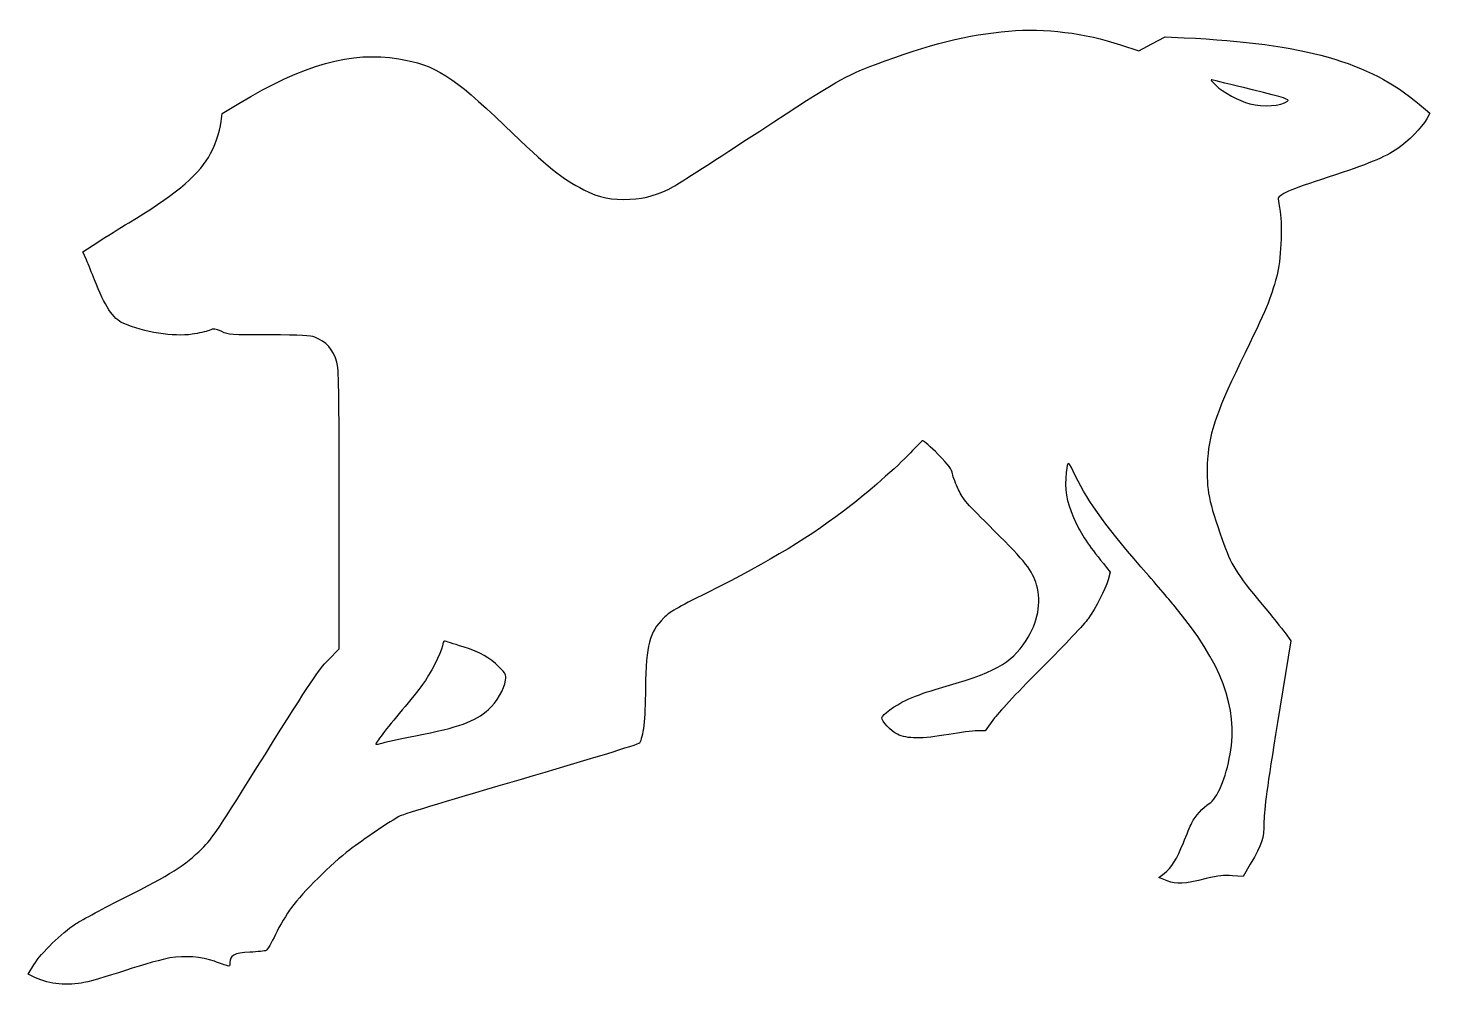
# Model space of a CAD drawing. Header units: centimetres. Extents: x -17.6 to 17.6, y -12 to 12.1.
import ezdxf

# ---------------------------------------------------------------- set-up
doc = ezdxf.new("R2010")
doc.units = ezdxf.units.CM
doc.header["$MEASUREMENT"] = 0
doc.layers.add('Layer 1', color=7, linetype='Continuous')

msp = doc.modelspace()

# ---------------------------------------------------------------- linework, layer by layer
at = {"layer": 'Layer 1'}
for points, knots in [([(7.03792, 11.98739), (6.01839, 11.90272), (5.03414, 11.65578), (3.68653, 11.14778), (3.68653, 11.14778), (2.90689, 10.85497), (2.75167, 10.76678), (0.77611, 9.47209), (0.77611, 9.47209), (-0.29986, 8.77006), (-1.27706, 8.13859), (-1.397, 8.07509), (-1.397, 8.07509), (-1.76389, 7.87048), (-2.09197, 7.77523), (-2.49061, 7.75406), (-2.49061, 7.75406), (-2.94217, 7.72937), (-3.26672, 7.79639), (-3.65125, 7.99395), (-3.65125, 7.99395), (-4.22275, 8.29028), (-4.51203, 8.52312), (-5.64797, 9.6132), (-5.64797, 9.6132), (-6.94972, 10.86203), (-7.38716, 11.1372), (-8.30791, 11.28889), (-8.30791, 11.28889), (-9.50383, 11.48645), (-10.69622, 11.15483), (-12.32958, 10.16706), (-12.32958, 10.16706), (-12.32958, 10.16706), (-12.75291, 9.90953), (-12.75291, 9.90953), (-12.75291, 9.90953), (-12.75291, 9.90953), (-12.7776, 9.70845), (-12.7776, 9.70845), (-12.7776, 9.70845), (-12.80935, 9.44739), (-12.94693, 9.05934), (-13.0951, 8.80887), (-13.0951, 8.80887), (-13.37027, 8.33968), (-14.04054, 7.78934), (-15.09888, 7.16493), (-15.09888, 7.16493), (-15.32113, 7.03087), (-15.67391, 6.81215), (-15.88205, 6.67457), (-15.88205, 6.67457), (-15.88205, 6.67457), (-16.25952, 6.42763), (-16.25952, 6.42763), (-16.25952, 6.42763), (-16.25952, 6.42763), (-16.1678, 6.23007), (-16.1678, 6.23007), (-16.1678, 6.23007), (-16.11841, 6.12071), (-16.02669, 5.89493), (-15.96319, 5.72913), (-15.96319, 5.72913), (-15.70919, 5.06944), (-15.49047, 4.73782), (-15.24352, 4.63199), (-15.24352, 4.63199), (-14.71435, 4.40621), (-13.97352, 4.28627), (-13.50433, 4.35682), (-13.50433, 4.35682), (-13.34558, 4.37799), (-13.15508, 4.42385), (-13.081, 4.45207), (-13.081, 4.45207), (-12.954, 4.50499), (-12.93636, 4.50146), (-12.75997, 4.42385), (-12.75997, 4.42385), (-12.58005, 4.34271), (-12.55183, 4.33918), (-11.57111, 4.33918), (-11.57111, 4.33918), (-10.73503, 4.33918), (-10.541, 4.3286), (-10.41753, 4.28274), (-10.41753, 4.28274), (-10.13531, 4.17338), (-9.95892, 3.97582), (-9.86367, 3.65127), (-9.86367, 3.65127), (-9.81428, 3.48546), (-9.80723, 3.04802), (-9.80723, -0.04937), (-9.80723, -0.04937), (-9.80723, -0.04937), (-9.80723, -3.56304), (-9.80723, -3.56304), (-9.80723, -3.56304), (-9.80723, -3.56304), (-10.08592, -3.84526), (-10.08592, -3.84526), (-10.08592, -3.84526), (-10.32934, -4.09573), (-10.50573, -4.36032), (-11.66284, -6.20887), (-11.66284, -6.20887), (-12.87287, -8.14562), (-12.98223, -8.31143), (-13.26445, -8.59365), (-13.26445, -8.59365), (-13.67367, -9.0064), (-14.06878, -9.25687), (-15.18709, -9.81426), (-15.18709, -9.81426), (-15.7092, -10.07884), (-16.27365, -10.3787), (-16.43945, -10.48454), (-16.43945, -10.48454), (-16.79928, -10.7209), (-17.29317, -11.20421), (-17.49073, -11.51818), (-17.49073, -11.51818), (-17.49073, -11.51818), (-17.63537, -11.74749), (-17.63537, -11.74749), (-17.63537, -11.74749), (-17.63537, -11.74749), (-17.5119, -11.81099), (-17.5119, -11.81099), (-17.5119, -11.81099), (-17.17676, -11.98385), (-16.71462, -12.04735), (-16.29834, -11.9768), (-16.29834, -11.9768), (-16.1537, -11.95563), (-15.65276, -11.81099), (-15.18709, -11.6593), (-15.18709, -11.6593), (-14.72142, -11.50761), (-14.21695, -11.36297), (-14.06526, -11.33827), (-14.06526, -11.33827), (-13.68779, -11.2783), (-13.27151, -11.31358), (-12.94695, -11.42646), (-12.94695, -11.42646), (-12.80231, -11.47938), (-12.65414, -11.52877), (-12.61887, -11.54288), (-12.61887, -11.54288), (-12.56948, -11.55699), (-12.5589, -11.53935), (-12.5589, -11.45821), (-12.5589, -11.45821), (-12.5589, -11.27477), (-12.45659, -11.22185), (-12.05443, -11.19715), (-12.05443, -11.19715), (-11.85687, -11.18657), (-11.6699, -11.16893), (-11.64168, -11.15482), (-11.64168, -11.15482), (-11.61346, -11.14071), (-11.50762, -10.95726), (-11.40885, -10.74913), (-11.40885, -10.74913), (-11.31007, -10.54099), (-11.12663, -10.2376), (-11.00668, -10.0718), (-11.00668, -10.0718), (-10.72446, -9.68727), (-9.99774, -8.96761), (-9.54265, -8.62188), (-9.54265, -8.62188), (-9.21104, -8.36788), (-8.50901, -7.89516), (-8.27265, -7.76463), (-8.27265, -7.76463), (-8.21268, -7.73288), (-6.8439, -7.32013), (-5.22465, -6.84741), (-5.22465, -6.84741), (-3.60893, -6.37469), (-2.2719, -5.96547), (-2.25426, -5.93724), (-2.25426, -5.93724), (-2.15548, -5.77849), (-2.10962, -5.36574), (-2.09904, -4.55082), (-2.09904, -4.55082), (-2.0814, -3.43604), (-2.01085, -3.16088), (-1.64043, -2.7834), (-1.64043, -2.7834), (-1.49226, -2.63523), (-1.3194, -2.53293), (-0.54682, -2.1484), (-0.54682, -2.1484), (1.06185, -1.34054), (2.06374, -0.73376), (3.06915, 0.04588), (3.06915, 0.04588), (3.57715, 0.44099), (4.37443, 1.15007), (4.62137, 1.42877), (4.62137, 1.42877), (4.74131, 1.56283), (4.85773, 1.67571), (4.88243, 1.67571), (4.88243, 1.67571), (4.9036, 1.67571), (5.07646, 1.52049), (5.26343, 1.33352), (5.26343, 1.33352), (5.54212, 1.04777), (5.60562, 0.9631), (5.62679, 0.84669), (5.62679, 0.84669), (5.63737, 0.76908), (5.70793, 0.58563), (5.77848, 0.441), (5.77848, 0.441), (5.89137, 0.20111), (5.97604, 0.10586), (6.66748, -0.58206), (6.66748, -0.58206), (7.46829, -1.37581), (7.63056, -1.58395), (7.73992, -1.95437), (7.73992, -1.95437), (7.87045, -2.39534), (7.7752, -2.90334), (7.47534, -3.34784), (7.47534, -3.34784), (7.06965, -3.95815), (6.74509, -4.13453), (5.18581, -4.58609), (5.18581, -4.58609), (4.94239, -4.65665), (4.61784, -4.77659), (4.46262, -4.85067), (4.46262, -4.85067), (4.17687, -4.98825), (3.84879, -5.22461), (3.84526, -5.29517), (3.84526, -5.29517), (3.84173, -5.38336), (4.07104, -5.62678), (4.24037, -5.71145), (4.24037, -5.71145), (4.48379, -5.83139), (4.84715, -5.83492), (5.53506, -5.71498), (5.53506, -5.71498), (5.81375, -5.66559), (6.13478, -5.62679), (6.24414, -5.62679), (6.24414, -5.62679), (6.24414, -5.62679), (6.44522, -5.62679), (6.44522, -5.62679), (6.44522, -5.62679), (6.44522, -5.62679), (6.68511, -5.30223), (6.68511, -5.30223), (6.68511, -5.30223), (6.83328, -5.1082), (7.31658, -4.59315), (7.90572, -4.00754), (7.90572, -4.00754), (8.44194, -3.47132), (8.94994, -2.93157), (9.03814, -2.80457), (9.03814, -2.80457), (9.2357, -2.52235), (9.465, -2.07432), (9.53908, -1.82032), (9.53908, -1.82032), (9.53908, -1.82032), (9.59552, -1.62982), (9.59552, -1.62982), (9.59552, -1.62982), (9.59552, -1.62982), (9.49674, -1.50988), (9.49674, -1.50988), (9.49674, -1.50988), (9.08399, -1.00188), (8.89702, -0.73024), (8.74885, -0.42332), (8.74885, -0.42332), (8.52307, 0.03176), (8.45252, 0.33162), (8.47721, 0.72321), (8.47721, 0.72321), (8.50543, 1.18182), (8.5266, 1.20652), (8.66418, 0.90665), (8.66418, 0.90665), (8.9711, 0.23284), (9.40501, -0.38099), (10.3681, -1.49577), (10.3681, -1.49577), (10.71029, -1.89088), (11.08071, -2.32833), (11.19713, -2.46591), (11.19713, -2.46591), (12.40716, -3.93347), (12.81638, -5.02355), (12.61177, -6.21241), (12.61177, -6.21241), (12.50594, -6.80508), (12.28369, -7.33777), (12.08613, -7.45772), (12.08613, -7.45772), (11.93091, -7.55297), (11.73335, -7.77169), (11.64516, -7.94455), (11.64516, -7.94455), (11.60988, -8.01863), (11.51463, -8.24088), (11.43349, -8.44197), (11.43349, -8.44197), (11.27121, -8.85119), (11.14068, -9.06286), (10.95018, -9.21455), (10.95018, -9.21455), (10.95018, -9.21455), (10.81612, -9.32038), (10.81612, -9.32038), (10.81612, -9.32038), (10.81612, -9.32038), (11.02779, -9.40152), (11.02779, -9.40152), (11.02779, -9.40152), (11.27473, -9.49324), (11.43348, -9.48619), (12.01204, -9.34508), (12.01204, -9.34508), (12.32248, -9.271), (12.45301, -9.25689), (12.66821, -9.271), (12.66821, -9.271), (12.66821, -9.271), (12.93632, -9.28864), (12.93632, -9.28864), (12.93632, -9.28864), (12.93632, -9.28864), (13.11624, -8.98172), (13.11624, -8.98172), (13.11624, -8.98172), (13.43021, -8.44903), (13.45491, -8.37847), (13.46196, -7.90222), (13.46196, -7.90222), (13.46902, -7.56355), (13.53604, -7.07319), (13.80415, -5.41866), (13.80415, -5.41866), (13.80415, -5.41866), (14.13929, -3.35844), (14.13929, -3.35844), (14.13929, -3.35844), (14.13929, -3.35844), (13.99465, -3.16088), (13.99465, -3.16088), (13.99465, -3.16088), (13.91351, -3.05152), (13.65598, -2.73049), (13.41962, -2.44827), (13.41962, -2.44827), (12.75993, -1.65452), (12.63998, -1.46049), (12.41068, -0.81138), (12.41068, -0.81138), (12.07554, 0.13054), (12.01204, 0.44804), (12.03674, 1.08304), (12.03674, 1.08304), (12.06849, 1.8274), (12.22724, 2.31071), (12.86577, 3.63362), (12.86577, 3.63362), (13.56074, 5.0659), (13.62071, 5.21406), (13.78299, 5.82084), (13.78299, 5.82084), (13.88882, 6.2089), (13.93116, 7.05203), (13.86766, 7.44362), (13.86766, 7.44362), (13.84649, 7.5812), (13.82533, 7.71879), (13.81827, 7.75759), (13.81827, 7.75759), (13.80769, 7.86342), (14.1146, 7.99748), (15.08121, 8.31145), (15.08121, 8.31145), (16.09721, 8.64306), (16.48174, 8.80181), (16.82746, 9.03112), (16.82746, 9.03112), (17.09204, 9.20751), (17.43424, 9.55676), (17.55771, 9.77901), (17.55771, 9.77901), (17.55771, 9.77901), (17.63885, 9.92012), (17.63885, 9.92012), (17.63885, 9.92012), (17.63885, 9.92012), (17.36368, 10.14943), (17.36368, 10.14943), (17.36368, 10.14943), (16.09721, 11.21835), (14.49207, 11.67343), (11.45818, 11.8216), (11.45818, 11.8216), (11.45818, 11.8216), (10.9784, 11.84629), (10.9784, 11.84629), (10.9784, 11.84629), (10.9784, 11.84629), (10.64326, 11.66637), (10.64326, 11.66637), (10.64326, 11.66637), (10.64326, 11.66637), (10.31165, 11.48998), (10.31165, 11.48998), (10.31165, 11.48998), (10.31165, 11.48998), (9.85657, 11.64167), (9.85657, 11.64167), (9.85657, 11.64167), (8.96757, 11.94153), (7.94804, 12.065), (7.03788, 11.98739), (7.03788, 11.98739), (7.03788, 11.98739), (7.03792, 11.98739), (7.03792, 11.98739)], [0, 0, 0, 0, 0.00892857, 0.00892857, 0.00892857, 0.00892857, 0.01785714, 0.01785714, 0.01785714, 0.01785714, 0.02678571, 0.02678571, 0.02678571, 0.02678571, 0.03571429, 0.03571429, 0.03571429, 0.03571429, 0.04464286, 0.04464286, 0.04464286, 0.04464286, 0.05357143, 0.05357143, 0.05357143, 0.05357143, 0.0625, 0.0625, 0.0625, 0.0625, 0.07142857, 0.07142857, 0.07142857, 0.07142857, 0.08035714, 0.08035714, 0.08035714, 0.08035714, 0.08928571, 0.08928571, 0.08928571, 0.08928571, 0.09821429, 0.09821429, 0.09821429, 0.09821429, 0.10714286, 0.10714286, 0.10714286, 0.10714286, 0.11607143, 0.11607143, 0.11607143, 0.11607143, 0.125, 0.125, 0.125, 0.125, 0.13392857, 0.13392857, 0.13392857, 0.13392857, 0.14285714, 0.14285714, 0.14285714, 0.14285714, 0.15178571, 0.15178571, 0.15178571, 0.15178571, 0.16071429, 0.16071429, 0.16071429, 0.16071429, 0.16964286, 0.16964286, 0.16964286, 0.16964286, 0.17857143, 0.17857143, 0.17857143, 0.17857143, 0.1875, 0.1875, 0.1875, 0.1875, 0.19642857, 0.19642857, 0.19642857, 0.19642857, 0.20535714, 0.20535714, 0.20535714, 0.20535714, 0.21428571, 0.21428571, 0.21428571, 0.21428571, 0.22321429, 0.22321429, 0.22321429, 0.22321429, 0.23214286, 0.23214286, 0.23214286, 0.23214286, 0.24107143, 0.24107143, 0.24107143, 0.24107143, 0.25, 0.25, 0.25, 0.25, 0.25892857, 0.25892857, 0.25892857, 0.25892857, 0.26785714, 0.26785714, 0.26785714, 0.26785714, 0.27678571, 0.27678571, 0.27678571, 0.27678571, 0.28571429, 0.28571429, 0.28571429, 0.28571429, 0.29464286, 0.29464286, 0.29464286, 0.29464286, 0.30357143, 0.30357143, 0.30357143, 0.30357143, 0.3125, 0.3125, 0.3125, 0.3125, 0.32142857, 0.32142857, 0.32142857, 0.32142857, 0.33035714, 0.33035714, 0.33035714, 0.33035714, 0.33928571, 0.33928571, 0.33928571, 0.33928571, 0.34821429, 0.34821429, 0.34821429, 0.34821429, 0.35714286, 0.35714286, 0.35714286, 0.35714286, 0.36607143, 0.36607143, 0.36607143, 0.36607143, 0.375, 0.375, 0.375, 0.375, 0.38392857, 0.38392857, 0.38392857, 0.38392857, 0.39285714, 0.39285714, 0.39285714, 0.39285714, 0.40178571, 0.40178571, 0.40178571, 0.40178571, 0.41071429, 0.41071429, 0.41071429, 0.41071429, 0.41964286, 0.41964286, 0.41964286, 0.41964286, 0.42857143, 0.42857143, 0.42857143, 0.42857143, 0.4375, 0.4375, 0.4375, 0.4375, 0.44642857, 0.44642857, 0.44642857, 0.44642857, 0.45535714, 0.45535714, 0.45535714, 0.45535714, 0.46428571, 0.46428571, 0.46428571, 0.46428571, 0.47321429, 0.47321429, 0.47321429, 0.47321429, 0.48214286, 0.48214286, 0.48214286, 0.48214286, 0.49107143, 0.49107143, 0.49107143, 0.49107143, 0.5, 0.5, 0.5, 0.5, 0.50892857, 0.50892857, 0.50892857, 0.50892857, 0.51785714, 0.51785714, 0.51785714, 0.51785714, 0.52678571, 0.52678571, 0.52678571, 0.52678571, 0.53571429, 0.53571429, 0.53571429, 0.53571429, 0.54464286, 0.54464286, 0.54464286, 0.54464286, 0.55357143, 0.55357143, 0.55357143, 0.55357143, 0.5625, 0.5625, 0.5625, 0.5625, 0.57142857, 0.57142857, 0.57142857, 0.57142857, 0.58035714, 0.58035714, 0.58035714, 0.58035714, 0.58928571, 0.58928571, 0.58928571, 0.58928571, 0.59821429, 0.59821429, 0.59821429, 0.59821429, 0.60714286, 0.60714286, 0.60714286, 0.60714286, 0.61607143, 0.61607143, 0.61607143, 0.61607143, 0.625, 0.625, 0.625, 0.625, 0.63392857, 0.63392857, 0.63392857, 0.63392857, 0.64285714, 0.64285714, 0.64285714, 0.64285714, 0.65178571, 0.65178571, 0.65178571, 0.65178571, 0.66071429, 0.66071429, 0.66071429, 0.66071429, 0.66964286, 0.66964286, 0.66964286, 0.66964286, 0.67857143, 0.67857143, 0.67857143, 0.67857143, 0.6875, 0.6875, 0.6875, 0.6875, 0.69642857, 0.69642857, 0.69642857, 0.69642857, 0.70535714, 0.70535714, 0.70535714, 0.70535714, 0.71428571, 0.71428571, 0.71428571, 0.71428571, 0.72321429, 0.72321429, 0.72321429, 0.72321429, 0.73214286, 0.73214286, 0.73214286, 0.73214286, 0.74107143, 0.74107143, 0.74107143, 0.74107143, 0.75, 0.75, 0.75, 0.75, 0.75892857, 0.75892857, 0.75892857, 0.75892857, 0.76785714, 0.76785714, 0.76785714, 0.76785714, 0.77678571, 0.77678571, 0.77678571, 0.77678571, 0.78571429, 0.78571429, 0.78571429, 0.78571429, 0.79464286, 0.79464286, 0.79464286, 0.79464286, 0.80357143, 0.80357143, 0.80357143, 0.80357143, 0.8125, 0.8125, 0.8125, 0.8125, 0.82142857, 0.82142857, 0.82142857, 0.82142857, 0.83035714, 0.83035714, 0.83035714, 0.83035714, 0.83928571, 0.83928571, 0.83928571, 0.83928571, 0.84821429, 0.84821429, 0.84821429, 0.84821429, 0.85714286, 0.85714286, 0.85714286, 0.85714286, 0.86607143, 0.86607143, 0.86607143, 0.86607143, 0.875, 0.875, 0.875, 0.875, 0.88392857, 0.88392857, 0.88392857, 0.88392857, 0.89285714, 0.89285714, 0.89285714, 0.89285714, 0.90178571, 0.90178571, 0.90178571, 0.90178571, 0.91071429, 0.91071429, 0.91071429, 0.91071429, 0.91964286, 0.91964286, 0.91964286, 0.91964286, 0.92857143, 0.92857143, 0.92857143, 0.92857143, 0.9375, 0.9375, 0.9375, 0.9375, 0.94642857, 0.94642857, 0.94642857, 0.94642857, 0.95535714, 0.95535714, 0.95535714, 0.95535714, 0.96428571, 0.96428571, 0.96428571, 0.96428571, 0.97321429, 0.97321429, 0.97321429, 0.97321429, 0.98214286, 0.98214286, 0.98214286, 0.98214286, 1, 1, 1, 1]), ([(13.17272, 10.50925), (14.0088, 10.30111), (14.11464, 10.26583), (14.05466, 10.2235), (14.05466, 10.2235), (13.88533, 10.10003), (13.45494, 10.07181), (13.10922, 10.16), (13.10922, 10.16), (12.827, 10.23408), (12.446, 10.43869), (12.24844, 10.62567), (12.24844, 10.62567), (12.13908, 10.72798), (12.10733, 10.77384), (12.15319, 10.76325), (12.15319, 10.76325), (12.192, 10.75267), (12.65061, 10.63978), (13.17272, 10.50925)], [0, 0, 0, 0, 0.16666667, 0.16666667, 0.16666667, 0.16666667, 0.33333333, 0.33333333, 0.33333333, 0.33333333, 0.5, 0.5, 0.5, 0.5, 0.66666667, 0.66666667, 0.66666667, 0.66666667, 1, 1, 1, 1]), ([(-6.68867, -3.51014), (-6.21948, -3.66183), (-6.05014, -3.76061), (-5.7785, -4.0252), (-5.7785, -4.0252), (-5.60917, -4.19101), (-5.60211, -4.20512), (-5.62328, -4.34976), (-5.62328, -4.34976), (-5.65503, -4.57554), (-5.842, -4.90362), (-6.04661, -5.08707), (-6.04661, -5.08707), (-6.39233, -5.39399), (-6.78744, -5.53863), (-7.88458, -5.75029), (-7.88458, -5.75029), (-8.24089, -5.82085), (-8.60777, -5.89846), (-8.6995, -5.92668), (-8.6995, -5.92668), (-8.79475, -5.9549), (-8.87589, -5.96901), (-8.88294, -5.96196), (-8.88294, -5.96196), (-8.90411, -5.94432), (-8.62541, -5.58096), (-8.21972, -5.09765), (-8.21972, -5.09765), (-8.03275, -4.8754), (-7.80344, -4.58965), (-7.70819, -4.46265), (-7.70819, -4.46265), (-7.52122, -4.20512), (-7.24605, -3.6689), (-7.21077, -3.48898), (-7.21077, -3.48898), (-7.20019, -3.42195), (-7.17549, -3.36904), (-7.15433, -3.36904), (-7.15433, -3.36904), (-7.13669, -3.36904), (-6.92855, -3.43254), (-6.68866, -3.51015), (-6.68866, -3.51015), (-6.68866, -3.51015), (-6.68867, -3.51014), (-6.68867, -3.51014)], [0, 0, 0, 0, 0.07692308, 0.07692308, 0.07692308, 0.07692308, 0.15384615, 0.15384615, 0.15384615, 0.15384615, 0.23076923, 0.23076923, 0.23076923, 0.23076923, 0.30769231, 0.30769231, 0.30769231, 0.30769231, 0.38461538, 0.38461538, 0.38461538, 0.38461538, 0.46153846, 0.46153846, 0.46153846, 0.46153846, 0.53846154, 0.53846154, 0.53846154, 0.53846154, 0.61538462, 0.61538462, 0.61538462, 0.61538462, 0.69230769, 0.69230769, 0.69230769, 0.69230769, 0.76923077, 0.76923077, 0.76923077, 0.76923077, 0.84615385, 0.84615385, 0.84615385, 0.84615385, 1, 1, 1, 1])]:
    msp.add_open_spline(points, degree=3, knots=knots, dxfattribs=at)

doc.saveas('drawing.dxf')
